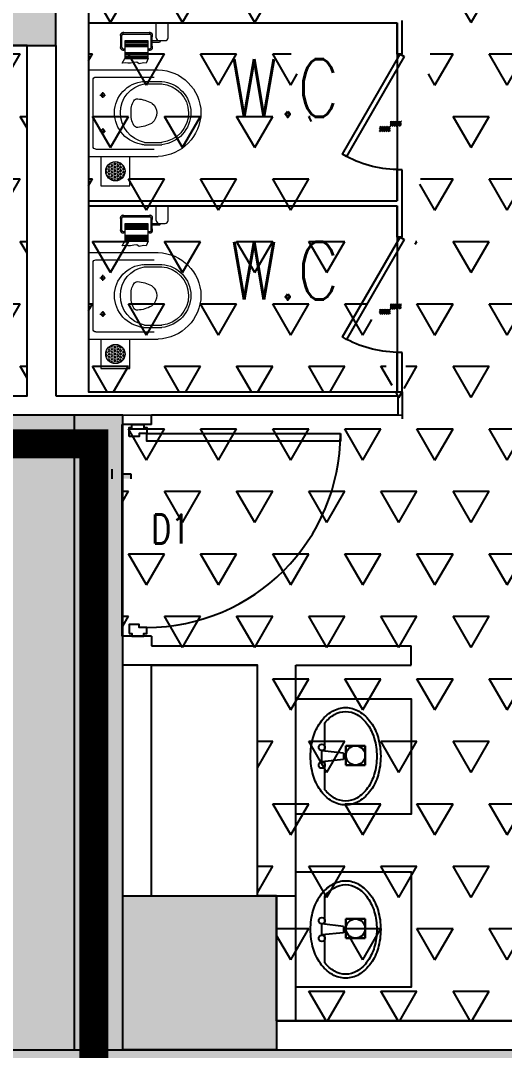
# Model space of a CAD drawing. Header units: millimetres. Extents: x 4688743 to 4806056, y -3017657 to -2960297.
# Drawn here: x 4742721 to 4745236, y -2975267 to -2969915 of the extents above; entities that cross this region are included whole.
import ezdxf
from ezdxf.enums import TextEntityAlignment as Align

# ---------------------------------------------------------------- set-up
doc = ezdxf.new("R2010")
doc.units = ezdxf.units.MM
doc.header["$MEASUREMENT"] = 0
doc.linetypes.add('CONTINU', pattern=[0])
for name, color, linetype in [('a-col', 3, 'Continuous'), ('a-dim int b', 8, 'Continuous'), ('a-dw sch', 132, 'Continuous'), ('a-hat col', 254, 'Continuous'), ('a-modular door', 119, 'Continuous'), ('DOOR', 1, 'Continuous'), ('DROP', 1, 'Continuous'), ('i floor', 252, 'Continuous'), ('I-CEIL', 11, 'CONTINU'), ('I-CLNG-GRID', 31, 'Continuous'), ('I-FINISHES', 174, 'Continuous'), ('I-FLOOR', 8, 'Continuous'), ('N-CLADDING', 21, 'Continuous'), ('N-MISC', 9, 'Continuous'), ('Ra-Floor Drop', 1, 'Continuous'), ('TEXTS', 2, 'Continuous'), ('wall', 4, 'Continuous')]:
    doc.layers.add(name, color=color, linetype=linetype)
doc.layers.add('N-WALL-GYP & WOOD', color=42, linetype='Continuous', lineweight=25)
doc.layers.add('P-SAN-FTTINGS', color=151, linetype='Continuous', lineweight=9)
doc.styles.add('1-125 SCALE', font='romans.shx', dxfattribs={"width": 0.8, "height": 320})
doc.styles.add('a-texts', font='simplex.shx', dxfattribs={"width": 0.75})
doc.linetypes.add('FENCELINE2', pattern='A,6.35,-2.54,[132,ltypeshp.shx,S=2.54,R=0,X=-2.54,Y=0],-2.54,25.4', length=36.83)

# ---------------------------------------------------------------- blocks, each defined once
blk = doc.blocks.new('D-900')
at = {"layer": 'DOOR'}
for points in [[(38, 861.5), (70, 861.5), (70, 37.5), (38, 37.5)], [(50, -37.5), (12, -37.5), (12, -25.5), (0, -25.5), (0, 25.5), (12, 25.5), (12, 37.5), (38, 37.5), (38, 5.5), (50, 5.5)], [(888, -37.5), (888, -25.5), (900, -25.5), (900, 25.5), (888, 25.5), (888, 37.5), (862, 37.5), (862, 5.5), (850, 5.5), (850, -37.5)]]:
    blk.add_lwpolyline(points, close=True, dxfattribs=at)
blk.add_arc((38, 37.5), 824, 0, 90, dxfattribs=at)
blk = doc.blocks.new('TD 600')
at = {"layer": 'a-modular door'}
blk.add_lwpolyline([(21.7, 12.5), (-278.3, 532.1), (-300, 519.6), (0, 0)], close=True, dxfattribs=at)
blk.add_arc((0, -4.6), 604.6, 90, 117.4119, dxfattribs=at)
blk = doc.blocks.new('FLOOR DROP')
at = {"layer": 'Ra-Floor Drop', "linetype": 'Continuous'}
h = blk.add_hatch(dxfattribs=at)
h.set_pattern_fill('ANSI31', color=256, scale=2.25, angle=270, style=0)
h.set_pattern_definition([(135, (958043.813, -206116.55), (-5.051394, -5.051394), [])])
h.paths.add_polyline_path([(992704.3, -198935.3), (992732.4, -198935.3), (992732.4, -198876), (992704.3, -198876)])
h.paths.add_polyline_path([(992704.3, -198963.4), (992704.3, -198935.3), (992675.6, -198935.3), (992675.6, -198995.3), (992703.7, -198995.3), (992703.7, -198963.4)])
at = {"layer": 'Ra-Floor Drop', "linetype": 'Continuous', "const_width": 4, "flags": 128}
blk.add_lwpolyline([(992704.3, -198876), (992704.3, -198935.3), (992675.6, -198935.3), (992675.6, -198995.3)], dxfattribs=at)
blk = doc.blocks.new('00-Base Plan$0$wc.plan')
at = {"layer": 'P-SAN-FTTINGS', "lineweight": 0}
for p, q in [((0, 247.5), (395.1, 247.5)), ((0, 247.5), (0, -242.1)), ((26.2, 191.2), (26.2, -185.8)), ((41.6, 206.6), (371.3, 206.6)), ((312.6, 181.3), (414.4, 181.3)), ((80.7, 88.7), (80.7, 121.5)), ((316.9, 168.1), (414.4, 168.1)), ((64.5, 105.2), (97.2, 105.2)), ((64.5, -99.7), (97.2, -99.7)), ((80.7, -83.2), (80.7, -116)), ((316.9, -162.6), (414.4, -162.6)), ((41.6, -201.1), (371.3, -201.1)), ((312.6, -175.8), (414.4, -175.8)), ((0, -242.1), (395.1, -242.1))]:
    blk.add_line(p, q, dxfattribs=at)
for centre in [(80.8, 105.1), (80.8, -99.6)]:
    blk.add_circle(centre, 10.6, dxfattribs=at)
for centre, radius, start, end in [((384.4, -4.7), 252.5, 1.07321, 87.57135), ((41.6, 191.2), 15.4, 90, 180), ((330.4, -1.4), 183.5, 95.56582, 179.56516), ((305.7, 165.9), 15.4, 90, 98.99119), ((396.6, -1), 183.1, 0.31104, 84.41308), ((349.5, 3.5), 167.8, 101.19487, 181.19112), ((396.6, -1), 169.9, 0.31104, 84.41308), ((361.7, 12.4), 120.3, 150.34385, 185.9231), ((277.1, 60.6), 23, 85.57259, 150.34385), ((262.3, -116), 200.2, 62.035, 85.25316), ((346, 40.2), 23, 48.63041, 63.76231), ((343.7, -2.8), 162.1, 179.00097, 260.46143), ((345.3, -11.5), 104, 173.65505, 211.95839), ((312.1, 1.6), 74.4, 358.76377, 48.63041), ((389.3, 5.5), 247.6, 271.34791, 358.73358), ((401.7, 1.7), 164.8, 273.96406, 359.43274), ((401.7, 1.7), 178, 274.08251, 359.45197), ((325.2, 2.1), 178.4, 180.67411, 265.93663), ((262.3, 121.4), 200.2, 274.74684, 297.965), ((346, -34.7), 23, 296.23769, 311.36959), ((322.8, -1.2), 63.7, 307.14426, 1.12432), ((277.1, -55.1), 23, 209.65615, 274.42741), ((41.6, -185.8), 15.4, 180, 270), ((305.7, -160.5), 15.4, 261.00881, 270)]:
    blk.add_arc(centre, radius, start, end, dxfattribs=at)
blk = doc.blocks.new('Floor trap 1')
at = {"layer": 'P-SAN-FTTINGS'}
h = blk.add_hatch(dxfattribs=at)
h.set_pattern_fill('HEX', color=256, scale=40, style=0)
h.set_pattern_definition([(0, (-740703.231, -416421.1116), (0, 8.66025404), [5, -10]), (120, (-740703.231, -416421.1116), (-7.5, -4.33012702), [5, -10]), (60, (-740698.231, -416421.1116), (-7.5, 4.33012702), [5, -10])])
h.paths.add_polyline_path([(-50, 0, 1), (50, 0, 1)])
blk.add_lwpolyline([(75, 75), (-75, 75), (-75, -75), (75, -75)], close=True, dxfattribs=at)
blk.add_circle((0, 0), 50, dxfattribs=at)
blk = doc.blocks.new('tp')
at = {"layer": 'P-SAN-FTTINGS'}
for p, q in [((-30.6, -76.4), (-30.6, 0)), ((-30.6, 0), (30.6, 0)), ((30.6, -76.4), (30.6, 0)), ((-202.5, -57.3), (-202.5, -49.7)), ((-64.9, -52), (-202.5, -52)), ((-64.9, -57.3), (-64.9, -49.7)), ((-210.1, -64.9), (-217.7, -64.9)), ((-215.4, -126.1), (-215.4, -64.9)), ((-210.1, -126.1), (-210.1, -64.9)), ((-202.5, -57.3), (-64.9, -57.3)), ((-57.3, -126.1), (-57.3, -64.9)), ((-57.3, -64.9), (-49.7, -64.9)), ((-52, -126.1), (-52, -64.9)), ((-52, -91.7), (-15.4, -91.7)), ((-52, -99.3), (-15.4, -99.3)), ((-15.3, -91.7), (15.3, -91.7)), ((-210.1, -126.1), (-217.7, -126.1)), ((-202.5, -133.7), (-202.5, -141.3)), ((-202.5, -133.7), (-194.3, -133.7)), ((-194.3, -139), (-202.5, -139)), ((-72.1, -133.7), (-64.9, -133.7)), ((-64.9, -139), (-72.1, -139)), ((-64.9, -133.7), (-64.9, -141.3)), ((-57.3, -126.1), (-49.7, -126.1))]:
    blk.add_line(p, q, dxfattribs=at)
at = {"layer": 'P-SAN-FTTINGS', "color": 8, "ltscale": 0.13}
for p, q in [((-72.1, -94.8), (-194.3, -94.8)), ((-72.1, -96.6), (-194.3, -96.6)), ((-72.1, -98.5), (-194.3, -98.5)), ((-72.1, -103.6), (-194.3, -103.6)), ((-72.1, -103.6), (-194.3, -103.6)), ((-72.1, -112), (-194.3, -112)), ((-72.1, -117.2), (-194.3, -117.2)), ((-72.1, -123.3), (-194.3, -123.3)), ((-72.1, -154.7), (-194.3, -154.7)), ((-72.1, -160.8), (-194.3, -160.8)), ((-72.1, -166), (-194.3, -166)), ((-72.1, -174.4), (-194.3, -174.4)), ((-72.1, -174.4), (-194.3, -174.4)), ((-72.1, -179.5), (-194.3, -179.5)), ((-72.1, -181.4), (-194.3, -181.4)), ((-72.1, -183.2), (-194.3, -183.2))]:
    blk.add_line(p, q, dxfattribs=at)
at = {"layer": 'P-SAN-FTTINGS', "ltscale": 0.13}
blk.add_lwpolyline([(-194.3, -93.2), (-194.3, -184.8), (-72.1, -184.8), (-72.1, -93.2)], close=True, dxfattribs=at)
at = {"layer": 'P-SAN-FTTINGS'}
blk.add_lwpolyline([(-194.3, -93.2), (-194.3, -184.8), (-72.1, -184.8), (-72.1, -93.2)], close=True, dxfattribs=at)
at = {"layer": 'P-SAN-FTTINGS', "color": 8, "ltscale": 0.13}
blk.add_lwpolyline([(-72.1, -184.8), (-84, -208.1), (-97.2, -206.7), (-97.2, -206.7), (-119.8, -212.1), (-131.5, -203.2), (-147.2, -205.2), (-164.3, -208.6), (-178.5, -208.1), (-190.7, -206.7), (-207.4, -209.1), (-194.3, -184.8)], dxfattribs=at)
at = {"layer": 'P-SAN-FTTINGS'}
for centre, radius, start, end in [((-202.5, -64.9), 15.3, 57.853, 212.147), ((-64.9, -64.9), 15.3, 327.853, 122.147), ((-202.5, -64.9), 7.64, 90, 180), ((-64.9, -64.9), 7.64, 0, 90), ((-15.3, -76.4), 15.3, 180, 270), ((-15.3, -91.7), 7.64, 269.6485, 0), ((15.3, -76.4), 15.3, 270, 0), ((-202.5, -126.1), 15.3, 147.853, 302.147), ((-202.5, -126.1), 7.64, 180, 270), ((-64.9, -126.1), 15.3, 237.853, 32.147), ((-64.9, -126.1), 7.64, 270, 0)]:
    blk.add_arc(centre, radius, start, end, dxfattribs=at)

msp = doc.modelspace()

# ---------------------------------------------------------------- hatches: boundary and pattern name
at = {"layer": 'a-hat col'}
h = msp.add_hatch(color=256, dxfattribs=at)
h.paths.add_polyline_path([(4752351.8, -2973566.3), (4752801.8, -2973566.3), (4752801.8, -2975266.8), (4751253.1, -2975266.8), (4751253.1, -2974666.8), (4752351.8, -2974666.8)])
h.paths.add_polyline_path([(4734146.9, -2973515.6), (4734148.5, -2973965.1), (4735551.8, -2973965.1), (4735550.2, -2973515.6)])
h.paths.add_polyline_path([(4734148.5, -2965764.9), (4734148.5, -2966214.9), (4735551.8, -2966214.9), (4735551.8, -2965764.9)])
h.paths.add_polyline_path([(4741354.2, -2968650.5), (4741054.2, -2968650.5), (4741054.2, -2970044.1), (4741354.2, -2970044.1)])
h.paths.add_polyline_path([(4742904.2, -2968650.5), (4742604.2, -2968650.5), (4742604.2, -2970044.1), (4742904.2, -2970044.1)])
h.paths.add_polyline_path([(4744104.3, -2965764.9), (4744104.3, -2966064.9), (4742604.2, -2966064.9), (4742604.2, -2965764.9)])
h.paths.add_polyline_path([(4743251.9, -2974464.6), (4744051.9, -2974464.6), (4744051.9, -2975264.6), (4743251.9, -2975264.6)])
h.paths.add_polyline_path([(4734751.8, -2974464.6), (4735551.8, -2974464.6), (4735551.8, -2975264.6), (4734751.8, -2975264.6)])
h.paths.add_polyline_path([(4752651.8, -2965764.6), (4751253.1, -2965764.6), (4751253.1, -2967764.6), (4751553.1, -2967764.6), (4751553.1, -2966064.6), (4752651.8, -2966064.6)])
h.paths.add_polyline_path([(4747653.1, -2967764.6), (4747953.1, -2967764.6), (4747953.1, -2965764.6), (4747653.1, -2965764.6)])
h.paths.add_polyline_path([(4723751.8, -2965765.3), (4724551.8, -2965765.3), (4724551.8, -2966565.3), (4723751.8, -2966565.3)])
h.paths.add_polyline_path([(4712751.8, -2965765.3), (4713551.8, -2965765.3), (4713551.8, -2966565.3), (4712751.8, -2966565.3)])
h.paths.add_polyline_path([(4751751.8, -2984664.6), (4752551.8, -2984664.6), (4752551.8, -2985464.6), (4751751.8, -2985464.6)])
h.paths.add_polyline_path([(4743251.9, -2984664.6), (4744051.9, -2984664.6), (4744051.9, -2985464.6), (4743251.9, -2985464.6)])
h.paths.add_polyline_path([(4723751.8, -2973664.6), (4724551.8, -2973664.6), (4724551.8, -2974464.6), (4723751.8, -2974464.6)])
h.paths.add_polyline_path([(4712751.8, -2984664.6), (4713551.8, -2984664.6), (4713551.8, -2985464.6), (4712751.8, -2985464.6)])
h.paths.add_polyline_path([(4712751.8, -2973664.6), (4713551.8, -2973664.6), (4713551.8, -2974464.6), (4712751.8, -2974464.6)])
h.paths.add_polyline_path([(4734751.8, -2984664.6), (4735551.8, -2984664.6), (4735551.8, -2985464.6), (4734751.8, -2985464.6)])
h.paths.add_polyline_path([(4747553.1, -2975264.1), (4747953.1, -2975264.1), (4747953.1, -2973964.1), (4747553.1, -2973964.1)])
h.paths.add_polyline_path([(4723751.8, -2984664.6), (4724551.8, -2984664.6), (4724551.8, -2985464.6), (4723751.8, -2985464.6)])
at = {"layer": 'DROP'}
msp.add_hatch(color=256, dxfattribs=at).paths.add_polyline_path([(4743294.7, -2972296.3), (4743294.7, -2972271.3), (4743244.7, -2972271.3), (4743244.7, -2972246.3), (4743194.7, -2972246.3), (4743194.7, -2972296.3)])
at = {"layer": 'I-CEIL'}
h = msp.add_hatch(dxfattribs=at)
h.set_pattern_fill('TRIANG', color=253, scale=1000, style=0, double=1)
edge = h.paths.add_edge_path()
edge.add_line((4745166.1, -2965984.9), (4744704.4, -2965984.9))
edge.add_line((4744704.4, -2965984.9), (4744704.4, -2966084.9))
edge.add_line((4744704.4, -2966084.9), (4743073.1, -2966085.1))
edge.add_line((4743073.1, -2966085.1), (4743073.4, -2971845))
edge.add_line((4743073.4, -2971845), (4744704.4, -2971844.9))
edge.add_line((4744704.4, -2971844.9), (4744704.4, -2971984.9))
edge.add_line((4742903.1, -2966064.9), (4744704.4, -2966064.9))
edge.add_line((4744704.4, -2966064.9), (4744684.4, -2965964.7))
edge.add_line((4744684.4, -2965964.7), (4747653.1, -2965964.9))
edge.add_line((4747653.1, -2965964.9), (4747653.1, -2967764.6))
edge.add_line((4747653.1, -2967764.6), (4747753.1, -2967764.6))
edge.add_line((4747753.1, -2967764.6), (4747653.1, -2973964.1))
edge.add_line((4747653.1, -2973964.1), (4747553.1, -2973964.1))
edge.add_line((4747553.1, -2973964.1), (4747553.1, -2975114.6))
edge.add_line((4747553.1, -2975114.6), (4744051.9, -2975114.6))
edge.add_line((4744051.9, -2975114.6), (4744051.9, -2974464.6))
edge.add_line((4744051.9, -2974464.6), (4743951.9, -2974464.6))
edge.add_line((4743951.9, -2974464.6), (4743951.9, -2973264.6))
edge.add_line((4743951.9, -2973264.6), (4743401.9, -2973264.6))
edge.add_line((4743401.9, -2973264.6), (4743251.9, -2973264.6))
edge.add_line((4743251.9, -2973264.6), (4743251.9, -2971965))
edge.add_line((4743251.9, -2971965), (4744704.4, -2971964.9))
at = {"layer": 'I-CEIL', "linetype": 'ByBlock'}
h = msp.add_hatch(dxfattribs=at)
h.set_pattern_fill('DASH', color=256, scale=999, angle=180)
edge = h.paths.add_edge_path()
edge.add_line((4694606.8, -2969440.8), (4694606.8, -2970692.9))
edge.add_line((4694606.8, -2970692.9), (4701099.5, -2970692.9))
edge.add_line((4701099.5, -2970692.9), (4701099.5, -2974264.6))
edge.add_line((4701099.5, -2974264.6), (4701746.8, -2974264.6))
edge.add_line((4701746.8, -2974264.6), (4701751.8, -2973664.6))
edge.add_line((4701751.8, -2973664.6), (4702551.8, -2973664.6))
edge.add_line((4702551.8, -2973664.6), (4702546.8, -2977114.6))
edge.add_line((4702546.8, -2977114.6), (4709126.7, -2977123))
edge.add_line((4709126.7, -2977123), (4709126.7, -2981131.3))
edge.add_line((4709126.7, -2981131.3), (4708946.7, -2981131.2))
edge.add_line((4708946.7, -2981131.2), (4708946.7, -2982652.9))
edge.add_line((4708946.7, -2982652.9), (4712081.9, -2982652.9))
edge.add_line((4712081.9, -2982652.9), (4712082, -2980387))
edge.add_line((4712082, -2980387), (4710846.7, -2980387))
edge.add_line((4710846.7, -2980387), (4710846.7, -2978839.6))
edge.add_arc((4712846.7, -2978839.6), 2000, 90, 180, ccw=False)
edge.add_line((4712846.7, -2976839.6), (4727819.3, -2976839.6))
edge.add_line((4727819.3, -2976839.6), (4727819.2, -2978874.6))
edge.add_line((4727819.2, -2978874.6), (4728743.5, -2978866))
edge.add_line((4728743.5, -2978866), (4728743.5, -2976839.6))
edge.add_line((4728743.5, -2976839.6), (4736929.5, -2976839.6))
edge.add_line((4736929.5, -2976839.6), (4736929.5, -2985266.2))
edge.add_line((4736929.5, -2985266.2), (4738429.5, -2985266.4))
edge.add_line((4738429.5, -2985266.4), (4738429.5, -2976841.3))
edge.add_line((4738429.5, -2976841.3), (4752446.8, -2976841.3))
edge.add_line((4752446.8, -2976841.3), (4752446.8, -2975266.8))
edge.add_line((4752446.8, -2975266.8), (4743251.9, -2975266.8))
edge.add_line((4743251.9, -2975266.8), (4743251.7, -2971965))
edge.add_line((4743251.7, -2971965), (4741354.2, -2971965))
edge.add_line((4741354.2, -2971965), (4741354.2, -2971965))
edge.add_line((4741354.2, -2971965), (4741204.2, -2971965))
edge.add_line((4741204.2, -2971965), (4741204.2, -2971965))
edge.add_line((4741204.2, -2971965), (4739604.2, -2971965))
edge.add_line((4739604.2, -2971965), (4739604.2, -2975264.6))
edge.add_line((4739604.2, -2975264.6), (4734746.8, -2975264.6))
edge.add_line((4734746.8, -2975264.6), (4734746.8, -2973965.1))
edge.add_line((4734746.8, -2973965.1), (4734148.6, -2973967.3))
edge.add_line((4734148.6, -2973967.3), (4734148.6, -2972141.5))
edge.add_line((4734148.6, -2972141.5), (4731396.1, -2972187.8))
edge.add_line((4731396.1, -2972187.8), (4731396.1, -2975164.6))
edge.add_line((4731396.1, -2975164.6), (4731996.1, -2975164.6))
edge.add_line((4731996.1, -2975164.6), (4731996.1, -2975264.6))
edge.add_line((4731996.1, -2975264.6), (4706051.8, -2975264.6))
edge.add_arc((4706051.8, -2973264.6), 2000, 180, 270, ccw=False)
edge.add_line((4704051.8, -2973264.6), (4704051.7, -2969440.8))
edge.add_line((4704051.7, -2969440.8), (4694606.8, -2969440.8))
at = {"layer": 'I-CEIL'}
h = msp.add_hatch(dxfattribs=at)
h.set_pattern_fill('TRIANG', color=253, scale=1000, style=0, double=1)
h.paths.add_polyline_path([(4740404.2, -2971865), (4742754.2, -2971865), (4742754.2, -2970044.1), (4740404.2, -2970044.1)])
at = {"layer": 'I-FLOOR'}
h = msp.add_hatch(dxfattribs=at)
h.set_pattern_fill('ANSI38', color=152, scale=1000)
h.paths.add_polyline_path([(4714305, -2975264.6), (4709511.7, -2975264.6), (4712444.5, -2973666.9), (4714305, -2973666.9)], flags=16)
h.paths.add_polyline_path([(4718581, -2973620.5), (4719355.5, -2973065.3), (4723436.5, -2975264.6), (4718581, -2975264.6)], flags=16)
h.paths.add_polyline_path([(4702401.8, -2965766.1), (4729076.1, -2965766.1), (4729096.1, -2972164.8), (4729096.1, -2972187.8), (4729096.1, -2975264.6), (4752652.4, -2975264.6), (4752649.5, -2976764.6), (4728720.1, -2976764.6), (4728720.1, -2978871), (4727819.3, -2978871), (4727819.3, -2976764.6), (4718351.5, -2976764.6), (4718351.6, -2980386.7), (4712082, -2980386.7), (4712082, -2982649), (4708946.6, -2982648.9), (4708946.9, -2977123), (4702551.8, -2977114.6), (4702551.8, -2970692.9), (4702401.8, -2970692.9)])
h.paths.add_polyline_path([(4736929.5, -2985266.2), (4738429.5, -2985266.2), (4738422.5, -2976767.3), (4736922.5, -2976767.3)])
h.paths.add_polyline_path([(4694606.8, -2970692.9), (4702401.8, -2970692.9), (4702401.8, -2969440.8), (4694606.8, -2969440.8)])
at = {"layer": 'I-FLOOR', "linetype": 'Continuous', "ltscale": 0.25}
h = msp.add_hatch(dxfattribs=at)
h.set_pattern_fill('ANSI33', color=224, scale=3000, angle=45, double=1)
h.paths.add_polyline_path([(4743966.1, -2982684.6), (4747245.5, -2982684.6), (4747245.5, -2976839.6), (4743953.9, -2976839.6)])
edge = h.paths.add_edge_path()
edge.add_line((4736955.1, -2973565), (4736955.1, -2975264.6))
edge.add_line((4736955.1, -2975264.6), (4743251.9, -2975264.6))
edge.add_line((4743251.9, -2975264.6), (4743251.9, -2971965))
edge.add_line((4743251.9, -2971965), (4739604.2, -2971965))
edge.add_line((4739604.2, -2971965), (4739599.2, -2973575.1))
edge.add_line((4739599.2, -2973575.1), (4736950.1, -2973565))

# ---------------------------------------------------------------- linework, layer by layer
at = {"layer": 'a-col', "elevation": 0}
for points in [[(4742904.2, -2968650.5), (4742604.2, -2968650.5), (4742604.2, -2970044.1), (4742904.2, -2970044.1)], [(4743251.9, -2974464.6), (4744051.9, -2974464.6), (4744051.9, -2975264.6), (4743251.9, -2975264.6)]]:
    msp.add_lwpolyline(points, close=True, dxfattribs=at)
at = {"layer": 'a-dim int b'}
for p, q in [((4744302.9, -2973712.3, 0), (4744302.9, -2973564.9, 0)), ((4744286.7, -2973768.8, 0), (4744286.7, -2973708.9, 0)), ((4744400.1, -2973723.4, 0), (4744286.7, -2973710.4, 0)), ((4744512.1, -2973684.1, 0), (4744412.1, -2973684.1, 0)), ((4744412.1, -2973684.1, 0), (4744412.1, -2973784.1, 0)), ((4744412.1, -2973684.1, 0), (4744512.1, -2973684.1, 0)), ((4744412.1, -2973784.1, 0), (4744412.1, -2973684.1, 0)), ((4744512.1, -2973784.1, 0), (4744512.1, -2973684.1, 0)), ((4744512.1, -2973684.1, 0), (4744512.1, -2973784.1, 0)), ((4744400.1, -2973755.8, 0), (4744286.7, -2973767.3, 0)), ((4744302.9, -2973912.8, 0), (4744302.9, -2973765.6, 0)), ((4744400.1, -2973723.4, 0), (4744400.1, -2973755.8, 0)), ((4744412.1, -2973784.1, 0), (4744512.1, -2973784.1, 0)), ((4744512.1, -2973784.1, 0), (4744412.1, -2973784.1, 0)), ((4744302.9, -2974612.3, 0), (4744302.9, -2974464.9, 0)), ((4744286.7, -2974668.8, 0), (4744286.7, -2974608.9, 0)), ((4744400.1, -2974623.4, 0), (4744286.7, -2974610.4, 0)), ((4744400.1, -2974623.4, 0), (4744400.1, -2974655.8, 0)), ((4744512.1, -2974584.1, 0), (4744412.1, -2974584.1, 0)), ((4744412.1, -2974584.1, 0), (4744412.1, -2974684.1, 0)), ((4744412.1, -2974584.1, 0), (4744512.1, -2974584.1, 0)), ((4744412.1, -2974684.1, 0), (4744412.1, -2974584.1, 0)), ((4744512.1, -2974684.1, 0), (4744512.1, -2974584.1, 0)), ((4744512.1, -2974584.1, 0), (4744512.1, -2974684.1, 0)), ((4744400.1, -2974655.8, 0), (4744286.7, -2974667.3, 0)), ((4744302.9, -2974812.8, 0), (4744302.9, -2974665.6, 0)), ((4744412.1, -2974684.1, 0), (4744512.1, -2974684.1, 0)), ((4744512.1, -2974684.1, 0), (4744412.1, -2974684.1, 0))]:
    msp.add_line(p, q, dxfattribs=at)
at = {"layer": 'a-dim int b', "elevation": 0}
for points in [[(4744151.9, -2973439.6), (4744751.9, -2973439.6), (4744751.9, -2974039.6), (4744151.9, -2974039.6)], [(4744151.9, -2974339.6), (4744751.9, -2974339.6), (4744751.9, -2974939.6), (4744151.9, -2974939.6)]]:
    msp.add_lwpolyline(points, close=True, dxfattribs=at)
for points in [[(4744410.6, -2973992, -0.135076), (4744341.5, -2973973, -0.106889), (4744279.4, -2973915.1, -0.081996), (4744242.1, -2973836.8, -0.070252), (4744228.3, -2973738.8, -0.070252), (4744242.1, -2973640.9, -0.081996), (4744279.4, -2973562.6, -0.106889), (4744341.5, -2973504.7, -0.135076), (4744410.6, -2973485.7, -0.135076), (4744479.6, -2973504.7, -0.106889), (4744541.7, -2973562.6, -0.081996), (4744579, -2973640.9, -0.070252), (4744592.8, -2973738.8, -0.070252), (4744579, -2973836.8, -0.081996), (4744541.7, -2973915.1, -0.106889), (4744479.6, -2973973, -0.135076)], [(4744410.6, -2974892, -0.135076), (4744341.5, -2974873, -0.106889), (4744279.4, -2974815.1, -0.081996), (4744242.1, -2974736.8, -0.070252), (4744228.3, -2974638.8, -0.070252), (4744242.1, -2974540.9, -0.081996), (4744279.4, -2974462.6, -0.106889), (4744341.5, -2974404.7, -0.135076), (4744410.6, -2974385.7, -0.135076), (4744479.6, -2974404.7, -0.106889), (4744541.7, -2974462.6, -0.081996), (4744579, -2974540.9, -0.070252), (4744592.8, -2974638.8, -0.070252), (4744579, -2974736.8, -0.081996), (4744541.7, -2974815.1, -0.106889), (4744479.6, -2974873, -0.135076)]]:
    msp.add_lwpolyline(points, format="xyb", close=True, dxfattribs=at)
for points in [[(4744302.9, -2973564.9, -0.090723), (4744351.9, -2973522.1, -0.135076), (4744410.6, -2973506, -0.135076), (4744469.2, -2973522.1, -0.106889), (4744525.1, -2973574.2, -0.081996), (4744559.5, -2973646.5, -0.070252), (4744572.6, -2973738.8, -0.070252), (4744559.5, -2973831.2, -0.081996), (4744525.1, -2973903.5, -0.106889), (4744469.2, -2973955.6, -0.135076), (4744410.6, -2973971.7, -0.135076)], [(4744410.6, -2973971.7, -0.135076), (4744351.9, -2973955.6, -0.090723), (4744302.9, -2973912.8, -0.081996)], [(4744302.9, -2974464.9, -0.090723), (4744351.9, -2974422.1, -0.135076), (4744410.6, -2974406, -0.135076), (4744469.2, -2974422.1, -0.106889), (4744525.1, -2974474.2, -0.081996), (4744559.5, -2974546.5, -0.070252), (4744572.6, -2974638.8, -0.070252), (4744559.5, -2974731.2, -0.081996), (4744525.1, -2974803.5, -0.106889), (4744469.2, -2974855.6, -0.135076), (4744410.6, -2974871.7, -0.135076)], [(4744410.6, -2974871.7, -0.135076), (4744351.9, -2974855.6, -0.090723), (4744302.9, -2974812.8, -0.081996)]]:
    msp.add_lwpolyline(points, format="xyb", dxfattribs=at)
at = {"layer": 'a-dim int b'}
for centre, radius in [((4744286.7, -2973692.7, 0), 16.2), ((4744462.1, -2973734.1, 0), 50), ((4744462.1, -2973734.1, 0), 50), ((4744286.7, -2973785, 0), 16.2), ((4744286.7, -2974592.7, 0), 16.2), ((4744462.1, -2974634.1, 0), 50), ((4744462.1, -2974634.1, 0), 50), ((4744286.7, -2974685, 0), 16.2)]:
    msp.add_circle(centre, radius, dxfattribs=at)
at = {"layer": 'DROP'}
for p, q in [((4743246.9, -2972015, 0), (4743246.9, -2973115, 0)), ((4743196.9, -2972296.3, 0), (4743196.9, -2972246.3, 0)), ((4743244.7, -2972271.3, 0), (4743294.7, -2972271.3, 0)), ((4743246.9, -2972246.3, 0), (4743246.9, -2972271.3, 0)), ((4743294.7, -2972271.3, 0), (4743294.7, -2972296.3, 0))]:
    msp.add_line(p, q, dxfattribs=at)
at = {"layer": 'i floor'}
msp.add_lwpolyline([(4694606.8, -2970692.9), (4694606.8, -2965766.1), (4729076.1, -2965766.1), (4729096.1, -2972164.8), (4729096.1, -2972187.8), (4729096.1, -2975264.6), (4752652.4, -2975264.6), (4752649.5, -2976839.6), (4718351.5, -2976839.6), (4718351.6, -2980386.7), (4712082, -2980386.7), (4712082, -2982649), (4708946.6, -2982648.9), (4708946.9, -2977123), (4702551.8, -2977114.6), (4702551.8, -2970692.9), (4694606.8, -2970692.9), (4694606.8, -2965766.1)], dxfattribs=at)
at = {"layer": 'i floor', "elevation": 0}
msp.add_lwpolyline([(4736955.1, -2973565), (4736955.1, -2975264.6), (4743251.9, -2975264.6), (4743251.9, -2971965), (4739604.2, -2971965), (4739599.2, -2973575.1), (4736950.1, -2973565)], dxfattribs=at)
at = {"layer": 'I-CLNG-GRID', "elevation": 0}
msp.add_lwpolyline([(4742903.1, -2966064.9), (4744704.4, -2966064.9), (4744684.4, -2965964.7), (4747653.1, -2965964.9), (4747653.1, -2967764.6), (4747753.1, -2967764.6), (4747653.1, -2973964.1), (4747553.1, -2973964.1), (4747553.1, -2975114.6), (4744051.9, -2975114.6), (4744051.9, -2974464.6), (4743951.9, -2974464.6), (4743951.9, -2973264.6), (4743401.9, -2973264.6), (4743251.9, -2973264.6), (4743251.9, -2971965), (4744704.4, -2971964.9)], dxfattribs=at)
msp.add_lwpolyline([(4740404.2, -2971865), (4742754.2, -2971865), (4742754.2, -2970044.1), (4740404.2, -2970044.1)], close=True, dxfattribs=at)
at = {"layer": 'I-CLNG-GRID'}
msp.add_lwpolyline([(4728743.5, -2976839.6), (4736929.5, -2976839.6), (4736929.5, -2985266.2), (4738429.5, -2985266.4), (4738429.5, -2976841.3), (4752446.8, -2976841.3), (4752446.8, -2975266.8), (4743251.9, -2975266.8), (4743251.7, -2971965), (4741354.2, -2971965), (4741354.2, -2971965), (4741204.2, -2971965), (4741204.2, -2971965), (4739604.2, -2971965), (4739604.2, -2975264.6), (4734746.8, -2975264.6), (4734746.8, -2973965.1), (4734148.6, -2973967.3), (4734148.6, -2972141.5), (4731396.1, -2972187.8)], dxfattribs=at)
at = {"layer": 'I-FINISHES', "color": 80, "linetype": 'FENCELINE2', "ltscale": 50, "const_width": 150, "elevation": 0}
msp.add_lwpolyline([(4743101.9, -2975413.8), (4743101.9, -2972115), (4741504.2, -2972115), (4741504.2, -2972180.5), (4741054.2, -2972180.5), (4741054.2, -2972115), (4739754.2, -2972115), (4739754.2, -2975264.6)], dxfattribs=at)
at = {"layer": 'N-CLADDING', "elevation": 0}
msp.add_lwpolyline([(4745166.1, -2965984.9), (4744704.4, -2965984.9), (4744704.4, -2966084.9), (4743073.1, -2966085.1), (4743073.4, -2971845), (4744704.4, -2971844.9), (4744704.4, -2971984.9)], dxfattribs=at)
at = {"layer": 'N-WALL-GYP & WOOD', "linetype": 'Continuous'}
for p, q in [((4744704.4, -2970089.9, 0), (4744704.4, -2969914.9, 0)), ((4743073.6, -2969927.4, 0), (4744679.4, -2969927.4, 0)), ((4744679.4, -2970089.9, 0), (4744679.4, -2969927.4, 0)), ((4744704.4, -2970089.9, 0), (4744679.4, -2970089.9, 0)), ((4744679.4, -2970852.4, 0), (4744679.4, -2970689.9, 0)), ((4744704.4, -2970689.9, 0), (4744679.4, -2970689.9, 0)), ((4744704.4, -2970864.9, 0), (4744704.4, -2970689.9, 0)), ((4743073.6, -2970852.4, 0), (4744679.4, -2970852.4, 0)), ((4743073.6, -2970877.4, 0), (4744679.4, -2970877.4, 0)), ((4744679.4, -2971039.9, 0), (4744679.4, -2970877.4, 0)), ((4744704.4, -2971039.9, 0), (4744704.4, -2970864.9, 0)), ((4744704.4, -2971039.9, 0), (4744679.4, -2971039.9, 0)), ((4744679.4, -2971844.9, 0), (4744679.4, -2971639.9, 0)), ((4744704.4, -2971639.9, 0), (4744679.4, -2971639.9, 0)), ((4744704.4, -2971844.9, 0), (4744704.4, -2971639.9, 0))]:
    msp.add_line(p, q, dxfattribs=at)
at = {"layer": 'N-WALL-GYP & WOOD', "color": 8, "linetype": 'Continuous'}
for p, q in [((4744679.4, -2969927.4, 0), (4744679.4, -2970852.4, 0)), ((4744679.4, -2970877.4, 0), (4744679.4, -2971844.9, 0))]:
    msp.add_line(p, q, dxfattribs=at)
at = {"layer": 'wall'}
for p, q in [((4742904.2, -2970044.1, 0), (4742904.2, -2971865, 0)), ((4742904.2, -2971865, 0), (4744684.4, -2971864.9, 0)), ((4744684.4, -2971965, 0), (4744684.4, -2971864.9, 0)), ((4743251.9, -2971965, 0), (4742454.2, -2971965, 0)), ((4743251.9, -2972015, 0), (4743251.9, -2971965, 0)), ((4744684.4, -2971965, 0), (4743401.9, -2971965, 0)), ((4743401.9, -2972015, 0), (4743401.9, -2971965, 0)), ((4743401.9, -2972015, 0), (4743251.9, -2972015, 0)), ((4743251.9, -2974464.6, 0), (4743251.9, -2973115, 0)), ((4743401.9, -2973115, 0), (4743251.9, -2973115, 0)), ((4743401.9, -2973115, 0), (4743401.9, -2973164.6, 0)), ((4743401.9, -2973164.6, 0), (4744751.9, -2973164.6, 0)), ((4744751.9, -2973264.6, 0), (4744751.9, -2973164.6, 0)), ((4743401.9, -2974464.6, 0), (4743401.9, -2973264.6, 0)), ((4743401.9, -2973264.6, 0), (4743951.9, -2973264.6, 0)), ((4743951.9, -2974464.6, 0), (4743951.9, -2973264.6, 0)), ((4744151.9, -2973264.6, 0), (4744751.9, -2973264.6, 0)), ((4744151.9, -2975114.6, 0), (4744151.9, -2973264.6, 0)), ((4744051.9, -2974464.6, 0), (4744151.9, -2974464.6, 0)), ((4744051.9, -2975114.6, 0), (4747553.1, -2975114.6, 0)), ((4744051.9, -2975264.6, 0), (4748171, -2975264.6, 0))]:
    msp.add_line(p, q, dxfattribs=at)

# ---------------------------------------------------------------- block references
at = {"layer": 'DOOR', "xscale": 1.222222222248092, "yscale": 1.222222222248092, "zscale": 1.222222222248092, "rotation": 270}
msp.add_blockref('D-900', (4743330.5, -2972015, 0), dxfattribs=at)
at = {"layer": 'N-MISC'}
for name, p, rotation in [('tp', (4743456.9, -2969927.4, 0), 359.9879399369313), ('Floor trap 1', (4743213.6, -2970698, 0), 180), ('tp', (4743456.9, -2970877.4, 0), 359.9879399369313), ('Floor trap 1', (4743213.6, -2971648, 0), 180)]:
    msp.add_blockref(name, p, dxfattribs=dict(at, rotation=rotation))
at = {"layer": 'N-MISC', "xscale": -0.9186323755420741, "yscale": 0.9186323755420741, "zscale": 0.9186323755420741, "rotation": 179.9924125488366}
for p in [(4743073.6, -2970393.4, 0), (4743073.6, -2971343.4, 0)]:
    msp.add_blockref('00-Base Plan$0$wc.plan', p, dxfattribs=at)
at = {"layer": 'N-WALL-GYP & WOOD', "linetype": 'Continuous', "xscale": -1, "rotation": 180}
for p in [(4744694, -2970089.9, 0), (4744694, -2971039.9, 0)]:
    msp.add_blockref('TD 600', p, dxfattribs=at)
at = {"layer": 'N-WALL-GYP & WOOD', "linetype": 'Continuous', "xscale": -0.9599999999999993, "yscale": 0.9599999999999993, "zscale": 0.9599999999999993, "rotation": 90}
for p in [(4553665.5, -2017470, 0), (4553665.5, -2018420, 0)]:
    msp.add_blockref('FLOOR DROP', p, dxfattribs=at)

# ---------------------------------------------------------------- texts
at = {"layer": 'a-dw sch', "style": 'a-texts', "width": 0.75}
msp.add_text('D1', height=150, rotation=360, dxfattribs=at).set_placement((4743500.7, -2972557.3), align=Align.MIDDLE)
at = {"layer": 'TEXTS', "char_height": 300, "attachment_point": 5, "style": '1-125 SCALE'}
for insert in [(4744094.1, -2970265.2, 0), (4744094.1, -2971215.2, 0)]:
    msp.add_mtext('W.C', dxfattribs=dict(at, insert=insert))

doc.saveas('drawing.dxf')
